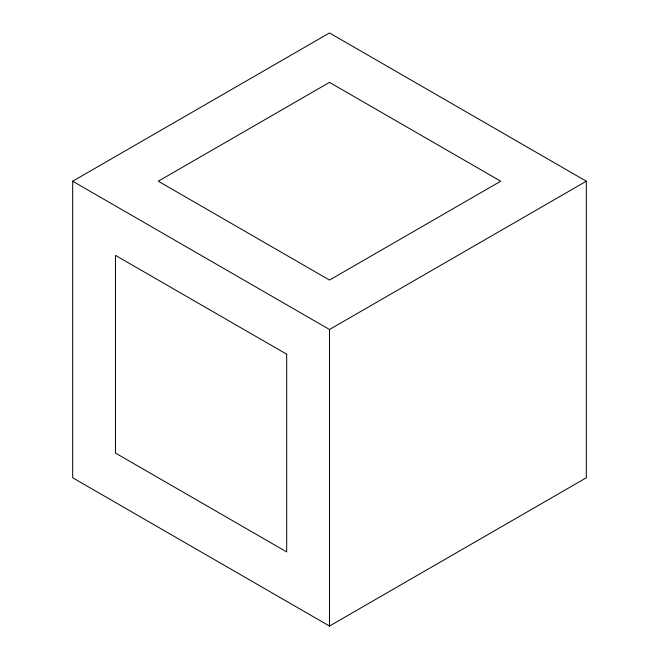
<?xml version="1.0" encoding="UTF-8"?>
<svg xmlns="http://www.w3.org/2000/svg" width="659" height="659" viewBox="0 0 659 659"><rect width="100%" height="100%" fill="white"/><g stroke="black" fill="none" stroke-linecap="round" stroke-linejoin="round"><path stroke-width="0.99" d="M72.679 181.225L329.5 32.95L586.321 181.225L586.321 477.775L329.5 626.05L72.679 477.775L72.679 181.225L329.5 329.5L586.321 181.225M329.5 329.5L329.5 626.05M329.5 82.367L158.284 181.217L329.5 280.067L500.716 181.217L329.5 82.367M286.69 354.212L115.473 255.371L115.473 453.071L286.69 551.921L286.69 354.212"/></g></svg>
